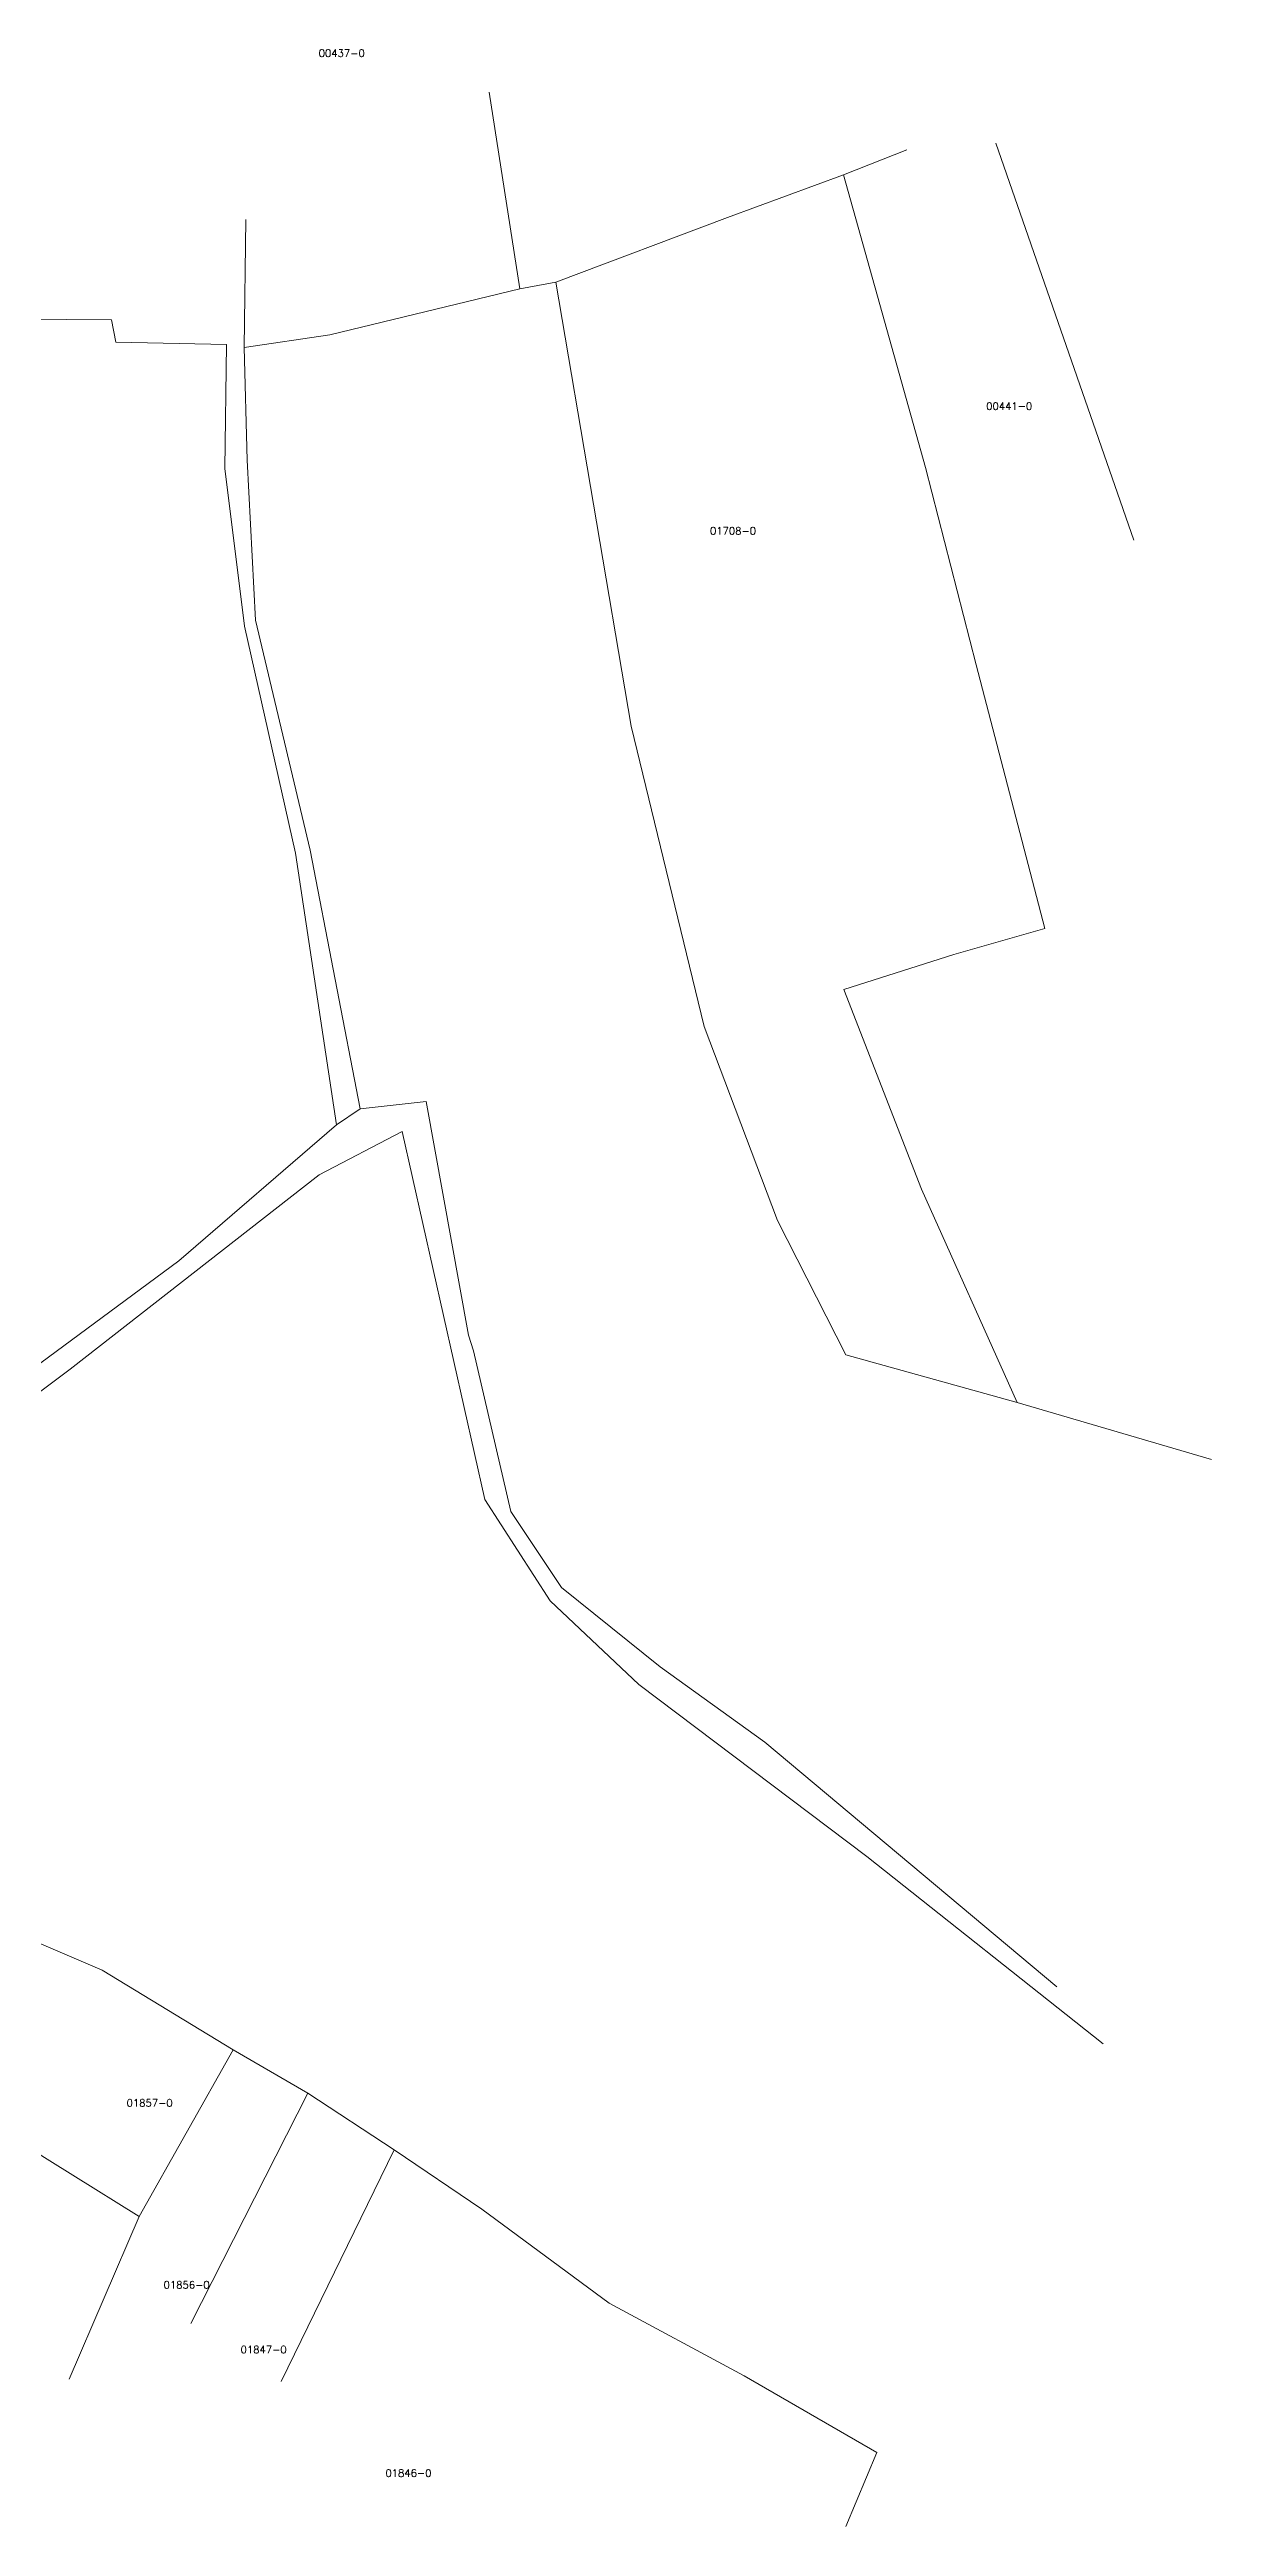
# Model space of a CAD drawing. Header units: metres. Extents: x 7519371 to 7519729, y 4695322 to 4695676.
# Drawn here: x 7519571.6 to 7519729.4, y 4695323.1 to 4695659.4 of the extents above; entities that cross this region are included whole.
import ezdxf

# ---------------------------------------------------------------- set-up
doc = ezdxf.new("R2010")
doc.units = ezdxf.units.M
doc.layers.add('Nr-Kojshi', color=251, linetype='Continuous', lineweight=0)
doc.layers.add('Parc-Kojshi', color=251, linetype='Continuous', lineweight=0)
doc.styles.get("Standard").update_dxf_attribs({"font": 'simplex.shx'})

msp = doc.modelspace()

# ---------------------------------------------------------------- linework, layer by layer
at = {"layer": 'Parc-Kojshi'}
for points in [[(7519635.422, 4695626.94), (7519631.263, 4695653.659)], [(7519679.413, 4695642.428), (7519688.033, 4695645.797)], [(7519718.841, 4695592.788), (7519700.083, 4695646.717)], [(7519663.653, 4695636.609), (7519679.413, 4695642.428)], [(7519690.551, 4695602.679), (7519679.413, 4695642.428)], [(7519598.232, 4695636.361), (7519597.972, 4695618.972)], [(7519640.332, 4695627.82), (7519663.653, 4695636.609)], [(7519609.632, 4695620.702), (7519635.422, 4695626.94)], [(7519635.422, 4695626.94), (7519640.332, 4695627.82)], [(7519640.332, 4695627.82), (7519650.56, 4695567.562)], [(7519555.332, 4695622.894), (7519579.952, 4695622.723)], [(7519579.952, 4695622.723), (7519580.542, 4695619.683)], [(7519580.542, 4695619.683), (7519595.572, 4695619.392)], [(7519595.381, 4695602.533), (7519595.572, 4695619.392)], [(7519597.972, 4695618.972), (7519609.632, 4695620.702)], [(7519597.972, 4695618.972), (7519598.401, 4695603.663)], [(7519598.04, 4695581.114), (7519595.381, 4695602.533)], [(7519598.401, 4695603.663), (7519599.52, 4695581.934)], [(7519697.43, 4695575.86), (7519690.551, 4695602.679)], [(7519599.52, 4695581.934), (7519606.949, 4695550.685)], [(7519604.949, 4695550.315), (7519598.04, 4695581.114)], [(7519706.769, 4695540.061), (7519697.43, 4695575.86)], [(7519650.56, 4695567.562), (7519660.479, 4695526.774)], [(7519610.528, 4695513.426), (7519604.949, 4695550.315)], [(7519606.949, 4695550.685), (7519613.748, 4695515.576)], [(7519694.399, 4695536.542), (7519706.769, 4695540.061)], [(7519679.449, 4695531.783), (7519694.399, 4695536.542)], [(7519690.018, 4695504.694), (7519679.449, 4695531.783)], [(7519660.479, 4695526.774), (7519670.458, 4695500.405)], [(7519613.748, 4695515.576), (7519610.528, 4695513.426)], [(7519622.718, 4695516.566), (7519613.748, 4695515.576)], [(7519628.487, 4695484.867), (7519622.718, 4695516.566)], [(7519589.117, 4695494.938), (7519610.528, 4695513.426)], [(7519619.468, 4695512.496), (7519608.188, 4695506.617)], [(7519630.696, 4695462.538), (7519619.468, 4695512.496)], [(7519608.188, 4695506.617), (7519574.357, 4695480.239)], [(7519702.997, 4695475.714), (7519690.018, 4695504.694)], [(7519670.458, 4695500.405), (7519679.747, 4695482.175)], [(7519545.336, 4695462.621), (7519589.117, 4695494.938)], [(7519629.157, 4695482.737), (7519628.487, 4695484.867)], [(7519634.206, 4695460.918), (7519629.157, 4695482.737)], [(7519679.747, 4695482.175), (7519702.997, 4695475.714)], [(7519574.357, 4695480.239), (7519550.766, 4695462.591)], [(7519702.997, 4695475.714), (7519729.397, 4695467.984)], [(7519639.576, 4695448.768), (7519630.696, 4695462.538)], [(7519641.086, 4695450.598), (7519634.206, 4695460.918)], [(7519654.515, 4695439.818), (7519641.086, 4695450.598)], [(7519651.605, 4695437.418), (7519639.576, 4695448.768)], [(7519682.594, 4695414.028), (7519651.605, 4695437.418)], [(7519668.725, 4695429.588), (7519654.515, 4695439.818)], [(7519708.384, 4695396.338), (7519668.725, 4695429.588)], [(7519714.684, 4695388.598), (7519682.594, 4695414.028)], [(7519578.724, 4695398.593), (7519568.874, 4695402.833)], [(7519596.503, 4695387.783), (7519578.724, 4695398.593)], [(7519583.723, 4695365.174), (7519596.503, 4695387.783)], [(7519606.623, 4695381.903), (7519596.503, 4695387.783)], [(7519556.643, 4695382.005), (7519583.723, 4695365.174)], [(7519590.762, 4695350.645), (7519606.623, 4695381.903)], [(7519618.383, 4695374.232), (7519606.623, 4695381.903)], [(7519603.012, 4695342.744), (7519618.383, 4695374.232)], [(7519630.273, 4695366.162), (7519618.383, 4695374.232)], [(7519647.572, 4695353.382), (7519630.273, 4695366.162)], [(7519574.232, 4695343.096), (7519583.723, 4695365.174)], [(7519665.902, 4695343.532), (7519647.572, 4695353.382)], [(7519683.952, 4695333.132), (7519665.902, 4695343.532)], [(7519679.711, 4695323.072), (7519683.952, 4695333.132)]]:
    msp.add_lwpolyline(points, dxfattribs=at)

# ---------------------------------------------------------------- texts
at = {"layer": 'Nr-Kojshi'}
for s, p in [('00437-0', (7519608.113, 4695658.43)), ('00441-0', (7519698.792, 4695610.508)), ('01708-0', (7519661.271, 4695593.561)), ('01857-0', (7519582.023, 4695380.084)), ('01856-0', (7519587.052, 4695355.375)), ('01847-0', (7519597.512, 4695346.585)), ('01846-0', (7519617.181, 4695329.824))]:
    msp.add_text(s, height=1, dxfattribs=at).set_placement(p)

doc.saveas('drawing.dxf')
